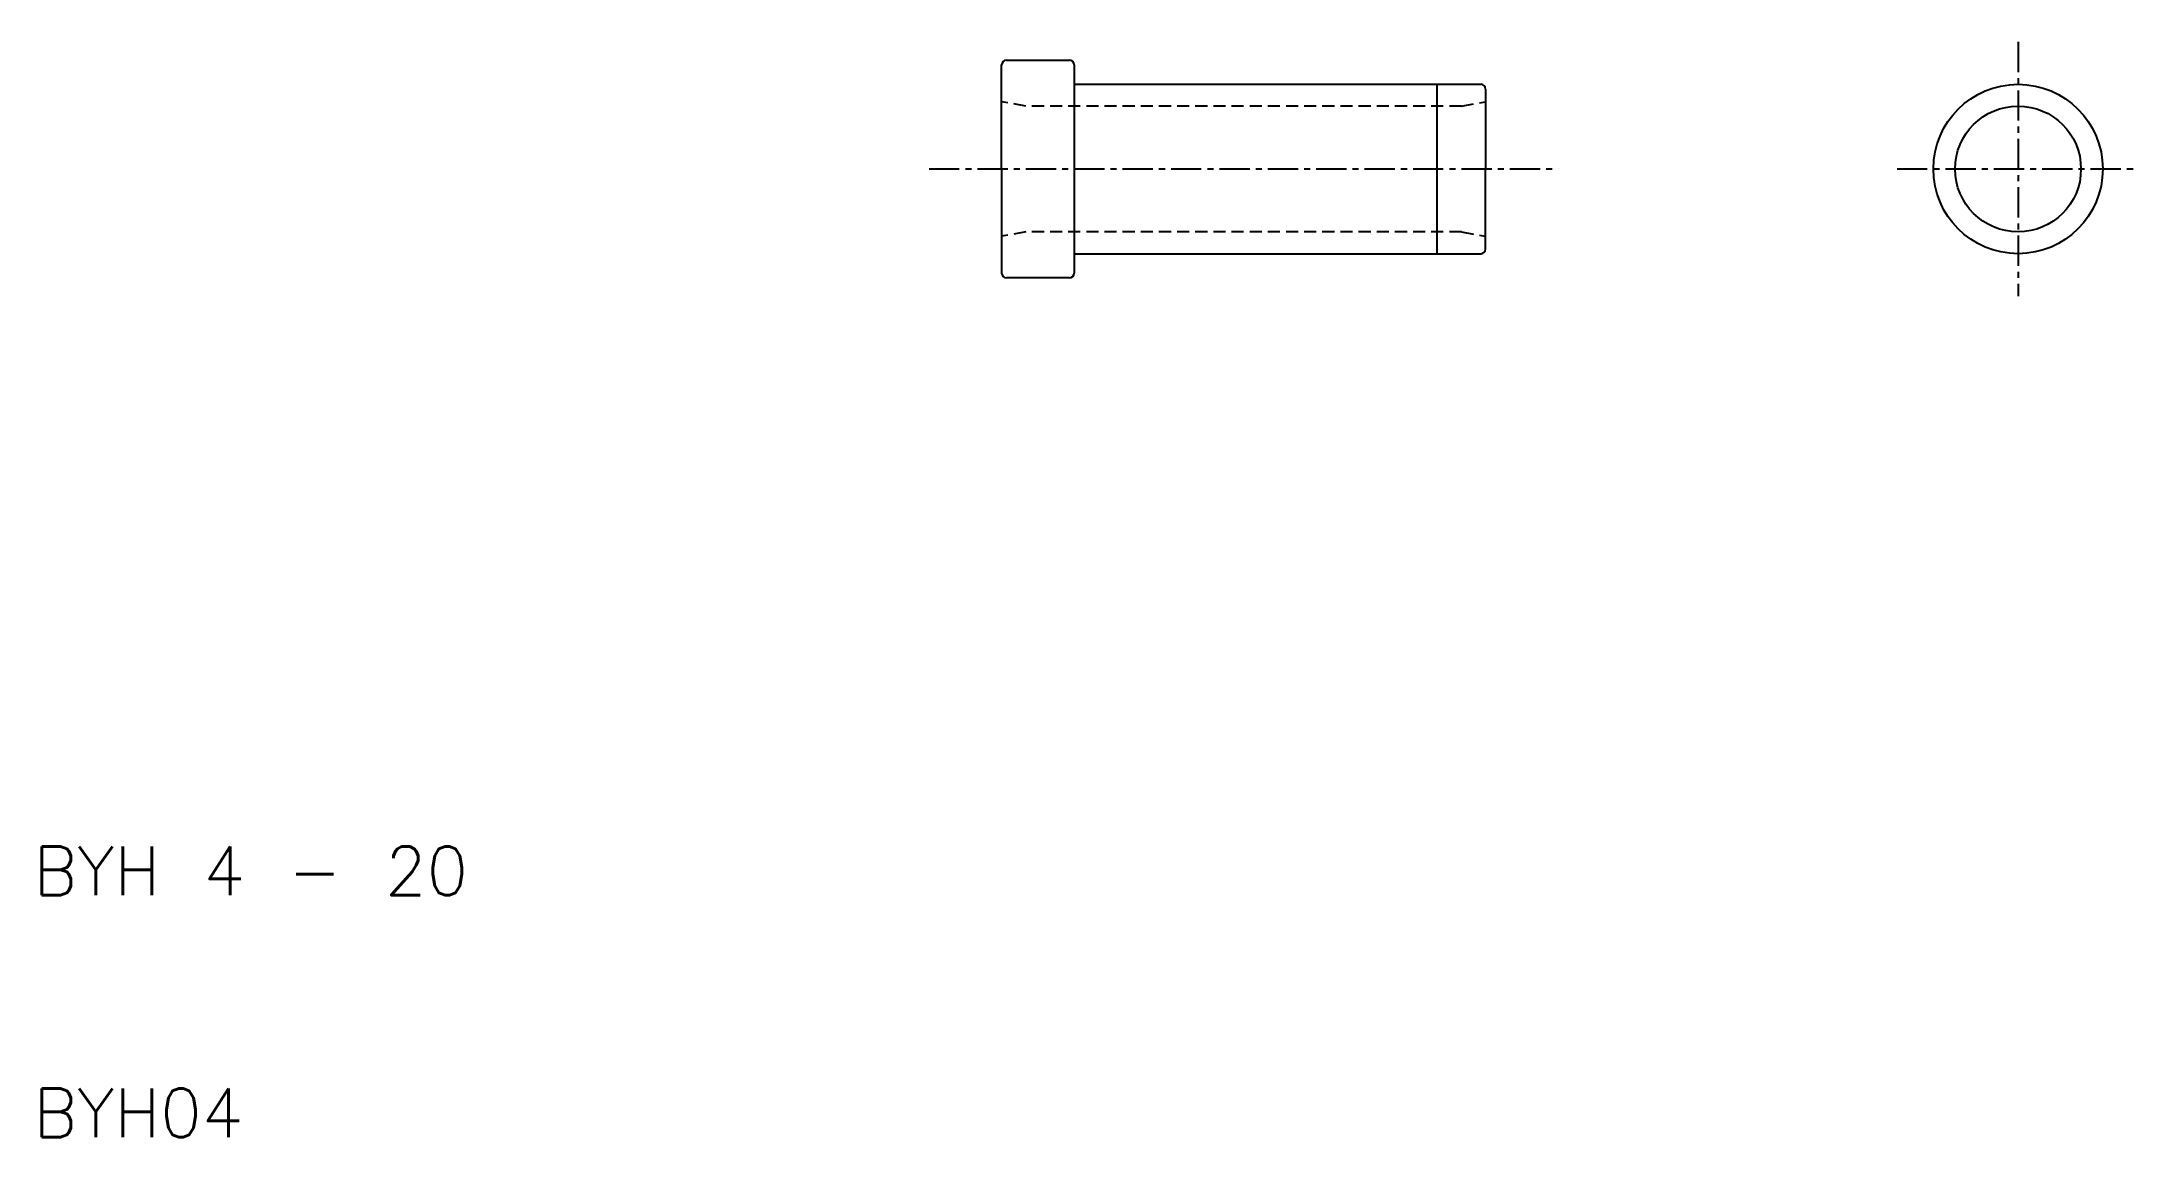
# Model space of a CAD drawing. Extents: x 9.9 to 96.6, y 59.1 to 104.3.
import ezdxf

# ---------------------------------------------------------------- set-up
doc = ezdxf.new("R2010")
doc.units = 0
doc.linetypes.add('CENTER', pattern=[2, 1.25, -0.25, 0.25, -0.25])
doc.linetypes.add('DASHED', pattern=[0.75, 0.5, -0.25])
doc.layers.get('0').update_dxf_attribs({"linetype": 'CONTINUOUS'})
doc.layers.add('CENTER', color=1, linetype='CENTER')
doc.styles.get("Standard").update_dxf_attribs({"font": 'txt.shx', "bigfont": 'bigfont.shx'})

msp = doc.modelspace()

# ---------------------------------------------------------------- linework, layer by layer
at = {"color": 7, "linetype": 'CONTINUOUS'}
for p, q in [((49.605, 99.079), (49.605, 103.379)), ((49.805, 103.579), (52.405, 103.579)), ((52.605, 103.379), (52.605, 94.779)), ((52.605, 102.579), (69.405, 102.579)), ((67.605, 95.579), (67.605, 102.579)), ((69.605, 102.379), (69.605, 99.079)), ((49.605, 99.079), (49.605, 94.779)), ((69.605, 95.779), (69.605, 99.079)), ((52.605, 95.579), (69.405, 95.579)), ((52.405, 94.579), (49.805, 94.579))]:
    msp.add_line(p, q, dxfattribs=at)
at = {"color": 3, "linetype": 'DASHED'}
for p, q in [((50.605, 101.679), (49.605, 101.855)), ((68.605, 101.679), (50.605, 101.679)), ((68.605, 101.679), (69.605, 101.855)), ((50.605, 96.479), (49.605, 96.302)), ((68.605, 96.479), (50.605, 96.479)), ((68.605, 96.479), (69.605, 96.302))]:
    msp.add_line(p, q, dxfattribs=at)
at = {"color": 7, "linetype": 'CONTINUOUS'}
for radius in [3.5, 2.6]:
    msp.add_circle((91.605, 99.079), radius, dxfattribs=at)
for centre, start, end in [((49.805, 103.379), 90, 180), ((52.405, 103.379), 0, 90), ((69.405, 102.379), 0, 90), ((69.405, 95.779), 270, 0), ((49.805, 94.779), 180, 270), ((52.405, 94.779), 270, 0)]:
    msp.add_arc(centre, 0.2, start, end, dxfattribs=at)
at = {"layer": 'CENTER', "color": 1, "linetype": 'CENTER'}
for p, q in [((91.605, 104.329), (91.605, 93.829)), ((46.605, 99.079), (72.605, 99.079)), ((86.605, 99.079), (96.605, 99.079))]:
    msp.add_line(p, q, dxfattribs=at)

# ---------------------------------------------------------------- texts
at = {"color": 7, "linetype": 'CONTINUOUS'}
for s, p in [('BYH 4 - 20', (9.605, 69.079)), ('BYH04', (9.605, 59.079))]:
    msp.add_text(s, height=2, dxfattribs=at).set_placement(p)

doc.saveas('drawing.dxf')
